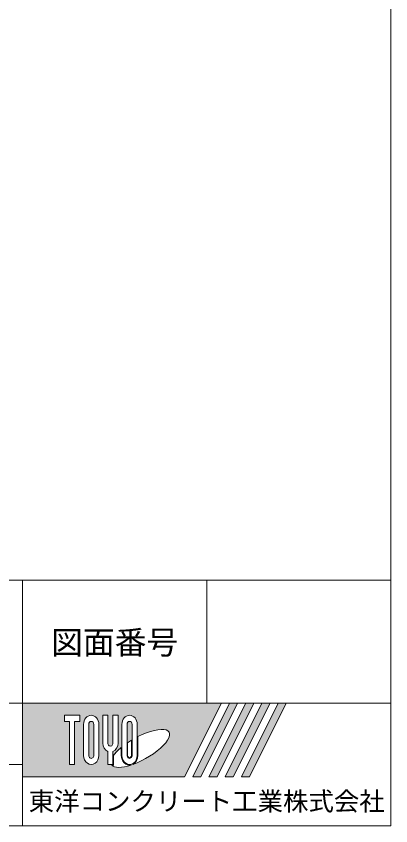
# Model space of a CAD drawing. Units: millimetres at full size; details may follow other scales. Extents: x 50430 to 101606, y 69050 to 91573.
# Drawn here: x 72132 to 73004, y 77277 to 79159 of the extents above; entities that cross this region are included whole.
import ezdxf
from ezdxf.enums import TextEntityAlignment as Align

# ---------------------------------------------------------------- set-up
doc = ezdxf.new("R2010")
doc.units = ezdxf.units.MM
doc.header["$LTSCALE"] = 50
doc.layers.add('枠', color=7, linetype='Continuous', lineweight=5)
doc.styles.add('ＭＳ ゴシック', font='')
doc.styles.get('ＭＳ ゴシック').set_extended_font_data('MS Gothic')

msp = doc.modelspace()

# ---------------------------------------------------------------- hatches: boundary and pattern name
at = {"layer": '枠'}
h = msp.add_hatch(color=256, dxfattribs=at)
h.paths.add_polyline_path([(72147.22, 77562.3), (72147.22, 77391), (72524.08, 77391), (72609.73, 77562.3)])
edge = h.paths.add_edge_path(flags=16)
edge.add_ellipse((72420.84, 77456.85), major_axis=(67.12, 37.57), ratio=0.3471473, start_angle=-144.31122, end_angle=72.1899, ccw=False)
edge.add_ellipse((72395.98, 77440.63), major_axis=(0, 22.84), ratio=0.8463542, start_angle=-160.70346, end_angle=-90)
edge.add_line((72415.32, 77440.63), (72415.32, 77484.17))
edge = h.paths.add_edge_path(flags=16)
edge.add_ellipse((72395.98, 77512.66), major_axis=(0, 21.08), ratio=0.8463542, start_angle=-90, end_angle=90, ccw=False)
edge.add_line((72413.83, 77512.66), (72413.83, 77440.63))
edge.add_ellipse((72395.98, 77440.63), major_axis=(0, 21.08), ratio=0.8463542, start_angle=90, end_angle=-90, ccw=False)
edge.add_line((72378.14, 77440.63), (72378.14, 77512.66))
edge = h.paths.add_edge_path(flags=16)
edge.add_line((72401.93, 77512.66), (72401.93, 77440.63))
edge.add_ellipse((72395.98, 77440.63), major_axis=(0, 7.03), ratio=0.8463543, start_angle=90, end_angle=-90, ccw=False)
edge.add_line((72390.04, 77440.63), (72390.04, 77512.66))
edge.add_ellipse((72395.98, 77512.66), major_axis=(0, 7.03), ratio=0.8463543, start_angle=-90, end_angle=90, ccw=False)
edge = h.paths.add_edge_path(flags=16)
edge.add_line((72400.45, 77475.85), (72400.45, 77440.63))
edge.add_ellipse((72395.98, 77440.63), major_axis=(0, 5.27), ratio=0.8463541, start_angle=90, end_angle=-90, ccw=False)
edge.add_line((72391.52, 77440.63), (72391.52, 77470.08))
edge.add_ellipse((72420.84, 77456.85), major_axis=(67.12, 37.57), ratio=0.3471473, start_angle=107.79174, end_angle=126.47132, ccw=False)
edge = h.paths.add_edge_path(flags=16)
edge.add_line((72369.22, 77533.75), (72369.22, 77469.18))
edge.add_ellipse((72351.37, 77469.18), major_axis=(0, 21.08), ratio=0.8463542, start_angle=-163.34117, end_angle=-90, ccw=False)
edge.add_line((72357.32, 77449.3), (72357.32, 77419.55))
edge.add_line((72357.32, 77419.55), (72345.43, 77419.55))
edge.add_line((72345.43, 77419.55), (72345.43, 77449.3))
edge.add_ellipse((72351.37, 77469.18), major_axis=(0, 21.08), ratio=0.8463542, start_angle=90, end_angle=163.34117, ccw=False)
edge.add_line((72333.53, 77469.18), (72333.53, 77533.75))
edge.add_line((72333.53, 77533.75), (72345.43, 77533.75))
edge.add_line((72345.43, 77533.75), (72345.43, 77469.18))
edge.add_ellipse((72351.37, 77469.18), major_axis=(0, 7.03), ratio=0.8463543, start_angle=90, end_angle=-90)
edge.add_line((72357.32, 77469.18), (72357.32, 77533.75))
edge.add_line((72357.32, 77533.75), (72369.22, 77533.75))
edge = h.paths.add_edge_path(flags=16)
edge.add_line((72376.65, 77458.81), (72376.65, 77440.63))
edge.add_ellipse((72395.98, 77440.63), major_axis=(0, 22.84), ratio=0.8463542, start_angle=90, end_angle=-171.54427)
edge.add_ellipse((72420.84, 77456.85), major_axis=(67.12, 37.57), ratio=0.3471473, start_angle=-178.64954, end_angle=-148.29244, ccw=False)
edge.add_line((72354.76, 77417.79), (72358.81, 77417.79))
edge.add_line((72358.81, 77417.79), (72358.81, 77440.06))
edge.add_ellipse((72420.84, 77456.85), major_axis=(67.12, 37.57), ratio=0.3471473, start_angle=148.21912, end_angle=165.90812, ccw=False)
edge = h.paths.add_edge_path(flags=16)
edge.add_ellipse((72306.77, 77512.66), major_axis=(0, 21.08), ratio=0.8463542, start_angle=-90, end_angle=90, ccw=False)
edge.add_line((72324.61, 77512.66), (72324.61, 77440.63))
edge.add_ellipse((72306.77, 77440.63), major_axis=(0, 21.08), ratio=0.8463542, start_angle=90, end_angle=-90, ccw=False)
edge.add_line((72288.92, 77440.63), (72288.92, 77512.66))
edge = h.paths.add_edge_path(flags=16)
edge.add_line((72312.71, 77512.66), (72312.71, 77440.63))
edge.add_ellipse((72306.77, 77440.63), major_axis=(0, 7.03), ratio=0.8463543, start_angle=90, end_angle=-90, ccw=False)
edge.add_line((72300.82, 77440.63), (72300.82, 77512.66))
edge.add_ellipse((72306.77, 77512.66), major_axis=(0, 7.03), ratio=0.8463543, start_angle=-90, end_angle=90, ccw=False)
h.paths.add_polyline_path([(72280, 77533.75), (72280, 77519.69), (72268.1, 77519.69), (72268.1, 77419.55), (72256.21, 77419.55), (72256.21, 77519.69), (72244.31, 77519.69), (72244.31, 77533.75)], flags=16)
for points in [[(72542.92, 77391), (72561.76, 77391), (72647.41, 77562.3), (72628.57, 77562.3)], [(72685.1, 77562.3), (72666.25, 77562.3), (72580.6, 77391), (72599.45, 77391)], [(72722.78, 77562.3), (72703.94, 77562.3), (72618.29, 77391), (72637.13, 77391)], [(72760.47, 77562.3), (72741.63, 77562.3), (72655.98, 77391), (72674.82, 77391)]]:
    msp.add_hatch(color=256, dxfattribs=at).paths.add_polyline_path(points)

# ---------------------------------------------------------------- linework, layer by layer
at = {"layer": '枠', "color": 5, "lineweight": 13}
for p, q in [((73003.72, 77276.8), (73003.72, 82791.08)), ((73003.72, 77847.8), (70434.22, 77847.8)), ((72147.22, 77276.8), (72147.22, 77847.8)), ((72575.47, 77562.3), (72575.47, 77847.8)), ((73003.72, 77562.3), (70434.22, 77562.3)), ((72147.22, 77419.55), (70434.22, 77419.55)), ((65003.72, 77276.8), (73003.72, 77276.8))]:
    msp.add_line(p, q, dxfattribs=at)
at = {"layer": '枠', "color": 5}
for p, q in [((72147.22, 77562.3), (72609.73, 77562.3)), ((72147.22, 77562.3), (72147.22, 77391)), ((72609.73, 77562.3), (72524.08, 77391)), ((72628.57, 77562.3), (72542.92, 77391)), ((72647.41, 77562.3), (72561.76, 77391)), ((72666.25, 77562.3), (72580.6, 77391)), ((72685.1, 77562.3), (72599.45, 77391)), ((72703.94, 77562.3), (72618.29, 77391)), ((72628.57, 77562.3), (72647.41, 77562.3)), ((72722.78, 77562.3), (72637.13, 77391)), ((72741.63, 77562.3), (72655.98, 77391)), ((72666.25, 77562.3), (72685.1, 77562.3)), ((72760.47, 77562.3), (72674.82, 77391)), ((72703.94, 77562.3), (72722.78, 77562.3)), ((72741.63, 77562.3), (72760.47, 77562.3)), ((72244.31, 77533.75), (72244.31, 77519.69)), ((72244.31, 77533.75), (72280, 77533.75)), ((72280, 77533.75), (72280, 77519.69)), ((72333.53, 77533.75), (72345.43, 77533.75)), ((72333.53, 77469.18), (72333.53, 77533.75)), ((72345.43, 77533.75), (72345.43, 77469.18)), ((72357.32, 77533.75), (72369.22, 77533.75)), ((72357.32, 77469.18), (72357.32, 77533.75)), ((72369.22, 77533.75), (72369.22, 77469.18)), ((72256.21, 77519.69), (72244.31, 77519.69)), ((72256.21, 77519.69), (72256.21, 77419.55)), ((72268.1, 77519.69), (72268.1, 77419.55)), ((72280, 77519.69), (72268.1, 77519.69)), ((72288.92, 77512.66), (72288.92, 77440.63)), ((72300.82, 77440.63), (72300.82, 77512.66)), ((72312.71, 77512.66), (72312.71, 77440.63)), ((72324.61, 77440.63), (72324.61, 77512.66)), ((72378.14, 77512.66), (72378.14, 77440.63)), ((72390.04, 77440.63), (72390.04, 77512.66)), ((72401.93, 77512.66), (72401.93, 77440.63)), ((72413.83, 77440.63), (72413.83, 77512.66)), ((72400.45, 77475.85), (72400.45, 77440.63)), ((72415.32, 77440.63), (72415.32, 77484.17)), ((72376.65, 77458.81), (72376.65, 77440.63)), ((72391.52, 77440.63), (72391.52, 77470.08)), ((72345.43, 77449.3), (72345.43, 77419.55)), ((72357.32, 77449.3), (72357.32, 77419.55)), ((72358.81, 77440.06), (72358.81, 77417.79)), ((72268.1, 77419.55), (72256.21, 77419.55)), ((72357.32, 77419.55), (72345.43, 77419.55)), ((72354.76, 77417.79), (72358.81, 77417.79)), ((72147.22, 77391), (72524.08, 77391)), ((72542.92, 77391), (72561.76, 77391)), ((72580.6, 77391), (72599.45, 77391)), ((72618.29, 77391), (72637.13, 77391)), ((72655.98, 77391), (72674.82, 77391))]:
    msp.add_line(p, q, dxfattribs=at)
for centre, major_axis, ratio, start_param, end_param in [((72306.77, 77512.66), (0, 21.08), 0.846354, 4.712389, 7.8539816), ((72395.98, 77512.66), (0, 21.08), 0.846354, 4.712389, 7.8539816), ((72306.77, 77512.66), (0, 7.03), 0.846354, 4.712389, 7.8539816), ((72395.98, 77512.66), (0, 7.03), 0.846354, 4.712389, 7.8539816), ((72420.84, 77456.85), (67.12, 37.57), 0.347147, 4.2621853, 7.7429163), ((72420.84, 77456.85), (67.12, 37.57), 0.347147, 1.6817405, 1.8219833), ((72351.37, 77469.18), (0, 21.08), 0.846354, 1.5707963, 2.8017557), ((72351.37, 77469.18), (0, 7.03), 0.846354, 1.5707963, 4.712389), ((72351.37, 77469.18), (0, 21.08), 0.846354, 3.4814296, 4.712389), ((72420.84, 77456.85), (67.12, 37.57), 0.347147, 2.0815197, 2.5155126), ((72306.77, 77440.63), (0, 21.08), 0.846354, 1.5707963, 4.712389), ((72306.77, 77440.63), (0, 7.03), 0.846354, 1.5707963, 4.712389), ((72395.98, 77440.63), (0, 22.84), 0.846354, 1.5707963, 3.3154679), ((72395.98, 77440.63), (0, 21.08), 0.846354, 1.5707963, 4.712389), ((72395.98, 77440.63), (0, 7.03), 0.846354, 1.5707963, 4.712389), ((72395.98, 77440.63), (0, 5.27), 0.846354, 1.5707963, 4.712389), ((72395.98, 77440.63), (0, 22.84), 0.846354, 3.5338438, 4.712389), ((72420.84, 77456.85), (67.12, 37.57), 0.347147, 3.2093975, 4.2004451)]:
    msp.add_ellipse(centre, major_axis=major_axis, ratio=ratio, start_param=start_param, end_param=end_param, dxfattribs=at)

# ---------------------------------------------------------------- texts
at = {"layer": '枠', "style": 'ＭＳ ゴシック'}
for s, height, p in [('図面番号', 54.21, (72361.34, 77703.18)), ('東洋コンクリート工業株式会社', 43.37, (72575.47, 77333.9))]:
    msp.add_text(s, height=height, dxfattribs=at).set_placement(p, align=Align.MIDDLE_CENTER)

doc.saveas('drawing.dxf')
